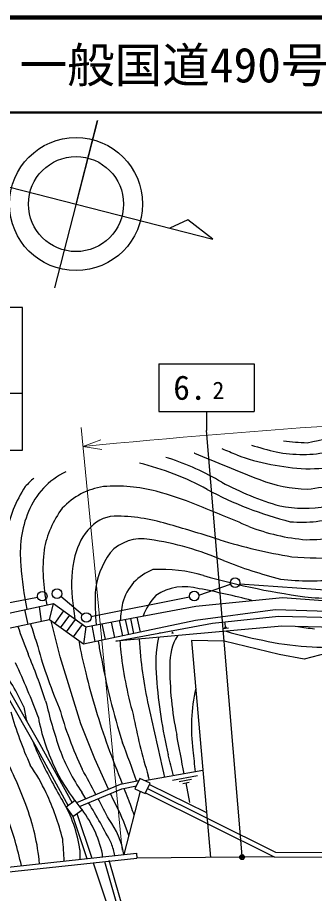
# Model space of a CAD drawing. Units: millimetres, scale not verified. Extents: x 40000 to 680000, y 20000 to 380000.
# Drawn here: x 216521 to 247740, y 287804 to 380000 of the extents above; entities that cross this region are included whole.
import ezdxf
from ezdxf.enums import TextEntityAlignment as Align

# ---------------------------------------------------------------- set-up
doc = ezdxf.new("R2010")
doc.units = ezdxf.units.MM
doc.header["$LTSCALE"] = 1000
doc.header["$PDMODE"] = 32
doc.header["$PDSIZE"] = 500
for name, color, linetype, lineweight in [('M-BGD', 7, 'Continuous', 25), ('M-BMK-ROW', 30, 'Continuous', 25), ('M-BMK-SRVR', 3, 'Continuous', 25), ('M-STR-HTXT', 7, 'Continuous', 13), ('M-STR-STRC', 7, 'Continuous', 25), ('M-TTL', 2, 'Continuous', 140), ('M-TTL-LINE', 7, 'Continuous', 50)]:
    doc.layers.add(name, color=color, linetype=linetype, lineweight=lineweight)
doc.layers.add('M-TTL-TXT', color=7, linetype='Continuous')
doc.styles.add('ＭＳ ゴシック', font='')
doc.styles.get('ＭＳ ゴシック').set_extended_font_data('MS Gothic')

msp = doc.modelspace()

# ---------------------------------------------------------------- linework, layer by layer
at = {"layer": 'M-BGD'}
for p, q in [((219877, 316603), (220303, 318326)), ((217267, 317676), (217597, 316119)), ((218802, 318004), (218995, 316416)), ((220437, 316204), (221397, 317538)), ((221034, 315779), (222010, 317097)), ((221669, 315327), (222625, 316655)), ((226355, 316367), (226700, 314736)), ((226847, 314343), (237011, 316246)), ((227206, 316528), (227547, 314915)), ((227842, 316648), (228181, 315049)), ((228395, 316753), (228731, 315166)), ((229066, 316880), (229399, 315307)), ((237011, 316246), (243955, 316997)), ((238390, 315810), (238347, 316282)), ((243955, 316997), (259455, 316597)), ((222408, 314801), (223361, 316125)), ((223718, 315868), (223462, 314051)), ((224696, 314312), (224378, 315993)), ((225400, 316186), (225749, 314535)), ((244301, 315938), (226847, 314343)), ((232831, 315187), (232817, 315339)), ((238696, 315719), (238106, 315666)), ((238543, 315765), (238248, 315738)), ((238464, 315817), (238316, 315804)), ((257741, 315641), (244301, 315938)), ((232907, 315194), (232755, 315180)), ((234815, 314419), (236799, 291600)), ((238238, 314376), (234815, 314419)), ((244041, 312971), (238238, 314376)), ((251626, 313780), (246661, 312469)), ((246661, 312469), (244041, 312971)), ((236004, 300745), (232473, 300112)), ((232473, 300112), (229919, 299655)), ((232830, 299738), (235430, 300208)), ((233527, 299596), (234827, 299831)), ((230411, 299291), (236389, 296318)), ((233899, 299394), (234549, 299512)), ((234224, 299453), (234599, 297373)), ((226611, 297617), (226289, 298326)), ((229411, 298567), (227699, 291892)), ((222756, 296219), (224329, 291530)), ((222332, 295908), (223820, 291475)), ((229018, 292033), (229072, 291536)), ((243518, 291655), (229072, 291536)), ((224489, 291044), (228950, 277535))]:
    msp.add_line(p, q, dxfattribs=at)
for points in [[(212980, 316759), (220303, 318326), (223718, 315868), (229066, 316880)], [(229066, 316880), (235273, 318054), (244381, 318972), (249592, 318586), (269562, 318977)], [(229988, 298384), (243518, 291655), (276486, 291510), (301200, 292176), (329627, 292279), (334707, 292198), (343001, 318318)], [(230200, 298837), (243636, 292155), (276480, 292010), (301192, 292676), (329630, 292779), (334343, 292704), (342477, 318319)], [(270924, 317394), (260222, 317143), (243612, 317660), (235247, 316545), (229399, 315307)], [(212300, 316451), (214355, 310418), (218430, 303285), (221855, 297046)], [(212798, 316541), (214813, 310624), (218866, 303530), (222262, 297345)], [(229399, 315307), (223462, 314051), (219877, 316603), (213255, 315198)], [(226083, 298781), (224632, 301977), (223187, 305665), (221001, 312726), (220042, 316486)], [(222747, 297372), (227334, 299310), (229279, 299703)], [(223051, 296958), (227483, 298830), (229016, 299139)], [(200987, 288929), (214216, 290445), (229018, 292033)], [(201261, 288401), (214272, 289948), (229072, 291536)], [(225650, 291169), (229710, 277033), (232422, 277246)], [(226131, 291307), (230078, 277563), (232383, 277745)]]:
    msp.add_lwpolyline(points, dxfattribs=at)
for points in [[(228868, 298821), (229955, 298313), (230462, 299401), (229375, 299908)], [(221623, 296876), (222332, 295908), (223300, 296618), (222590, 297586)]]:
    msp.add_lwpolyline(points, close=True, dxfattribs=at)
for centre, radius, start, end in [((240217, 372946), 38296, 280.15601, 287.33451), ((253884, 376481), 43404, 252.89275, 256.47019), ((247657, 359556), 24316, 262.54314, 268.3801), ((222899, 305566), 31093, 66.84734, 66.88436), ((317056, 525753), 208381, 246.84734, 248.8862), ((204580, 251840), 89260, 66.92461, 67.98268), ((248012, 357332), 24853, 250.13039, 267.25066), ((246473, 348231), 14216, 258.87366, 281.6482), ((222091, 303835), 30148, 61.51734, 76.1073), ((227109, 316556), 17865, 72.8046, 73.74073), ((223773, 307096), 27891, 59.33989, 72.00258), ((247038, 353827), 21321, 269.4145, 289.32296), ((225023, 325008), 7942, 115.64923, 157.9024), ((225304, 323502), 10688, 131.38121, 138.19301), ((253299, 359715), 32461, 241.87254, 253.50806), ((247404, 345375), 15022, 248.8862, 268.4491), ((241731, 371745), 41721, 277.25203, 285.80539), ((228274, 323352), 13135, 146.36576, 170.04334), ((226636, 323351), 7360, 98.54583, 137.2869), ((226879, 314217), 16467, 75.10786, 94.65694), ((222142, 296403), 34901, 67.79258, 75.10786), ((254571, 363898), 38135, 241.65989, 255.76869), ((229222, 322248), 10054, 142.67188, 170.24258), ((909, -245511), 620234, 67.24224, 67.79258), ((246696, 342635), 14286, 259.46711, 279.46791), ((228455, 323615), 11647, 157.9024, 186.27091), ((226949, 323722), 3812, 88.15562, 135.87051), ((226398, 306599), 20944, 72.90426, 88.15562), ((246380, 340622), 13739, 265.05859, 287.8786), ((228851, 321877), 6461, 135.87051, 166.85875), ((145608, 29925), 309170, 72.65492, 73.66668), ((248553, 345972), 21004, 248.44733, 265.35953), ((246472, 352566), 27532, 270.79561, 283.56941), ((229544, 320674), 4457, 78.9372, 137.77556), ((226330, 295888), 29443, 66.26028, 82.05418), ((254080, 377224), 54674, 252.65492, 260.81406), ((236153, 321938), 16960, 173.18168, 192.807), ((233312, 318670), 8658, 144.72912, 174.70776), ((236113, 320182), 13918, 166.85875, 185.2093), ((256553, 369178), 49847, 248.37441, 255.60671), ((248903, 366696), 43590, 265.32695, 272.12157), ((245715, 323975), 28884, 183.24106, 192.48895), ((232559, 317038), 5176, 110.33846, 165.06615), ((231638, 306542), 15375, 73.24531, 93.27551), ((256772, 393750), 75384, 254.06114, 262.88509), ((247252, 345730), 25026, 262.90783, 277.02777), ((234096, 314709), 5392, 73.66767, 124.16692), ((252338, 318584), 27661, 178.16739, 185.21123), ((235686, 314784), 6370, 136.47536, 159.61653), ((219945, 236670), 84676, 75.49473, 79.33702), ((249021, 342571), 23678, 266.15819, 281.02764), ((286566, 326560), 64766, 186.77588, 188.75143), ((244056, 315250), 16791, 169.28452, 175.56496), ((248824, 326312), 33900, 197.88621, 203.06149), ((245715, 323975), 28884, 195.64915, 199.69165), ((253548, 368103), 54820, 254.01345, 258.7554), ((250835, 346118), 30605, 260.87664, 264.19542), ((286566, 326560), 64766, 190.80643, 193.87191), ((271607, 316748), 42340, 182.94955, 192.57546), ((243651, 311996), 12607, 167.35902, 186.86157), ((243651, 311996), 12607, 165.01331, 165.24214), ((238417, 311948), 5898, 149.56015, 181.06548), ((265514, 326675), 48610, 194.81829, 203.41197), ((252338, 318584), 27661, 188.74864, 191.76852), ((244056, 315250), 16791, 182.95845, 185.68713), ((266217, 317457), 39062, 185.68713, 196.08941), ((249167, 346067), 32352, 258.7554, 267.03343), ((249872, 359677), 45981, 267.03343, 271.90902), ((148692, 284513), 74607, 18.4275, 22.47378), ((299866, 326523), 75834, 190.31667, 197.54664), ((198967, 299468), 19872, 23.62314, 38.22551), ((147778, 280165), 75600, 20.24117, 24.95635), ((268065, 311727), 35545, 179.82047, 191.69782), ((303671, 330796), 82388, 193.88001, 199.51851), ((280316, 313839), 49295, 183.89629, 193.42261), ((253642, 305251), 18840, 167.4184, 187.23797), ((271838, 320442), 53800, 193.26594, 198.93801), ((237645, 310953), 20772, 189.76125, 193.95599), ((260408, 318408), 41017, 195.62521, 205.31231), ((4921644, 1354064), 4806673, 192.57546, 192.66718), ((259423, 319582), 45413, 196.19743, 203.71727), ((239996, 310355), 21666, 190.73137, 205.2014), ((287292, 317612), 59627, 190.61193, 196.99826), ((-3558409, -412328), 3858836, 10.64355, 10.70591), ((237645, 310953), 20772, 200.26546, 205.12055), ((150109, 273195), 83228, 18.53357, 21.47162), ((163221, 276632), 57930, 20.74853, 26.73988), ((239311, 309613), 19522, 199.85808, 214.87419), ((414321, 373280), 200897, 200.39503, 201.59282), ((322992, 311839), 88494, 185.81231, 187.29391), ((266724, 324587), 52888, 205.12055, 210.71424), ((128839, 275720), 106910, 13.23204, 14.4494), ((201287, 289808), 20164, 25.20301, 34.79784), ((238062, 309445), 19529, 205.2014, 217.46885), ((-19040, 168222), 276294, 28.06778, 28.6921), ((188180, 287314), 44013, 16.40108, 16.99826), ((414321, 373280), 200897, 201.73774, 202.0585), ((195423, 287048), 26645, 14.08468, 25.20301), ((165982, 261877), 67988, 31.87702, 32.5434), ((202398, 287406), 27763, 18.19846, 22.0585), ((194972, 288660), 23978, 5.4594, 20.74853), ((209229, 290430), 13988, 8.02194, 30.71424), ((213918, 289506), 11784, 12.00422, 38.91304), ((165982, 261877), 67988, 27.30467, 31.45067), ((-19040, 168222), 276294, 27.45351, 27.96368), ((208332, 287513), 20886, 17.81853, 28.92963), ((175490, 281595), 42434, 12.43965, 19.74187), ((219102, 290427), 8735, 9.86188, 36.32633), ((188617, 290042), 32836, 2.05504, 6.10272), ((255454, 291606), 32383, 178.62742, 180.37326), ((218308, 290118), 8606, 11.20294, 20.02397), ((95299, 289449), 130169, 0.96883, 1.10386)]:
    msp.add_arc(centre, radius, start, end, dxfattribs=at)
at = {"layer": 'M-BMK-ROW'}
for p, q in [((235588, 319213), (238921, 320354)), ((239879, 320392), (260155, 318969)), ((199302, 315323), (218631, 319004)), ((221091, 319085), (223369, 317175)), ((224241, 316958), (234608, 319018))]:
    msp.add_line(p, q, dxfattribs=at)
for centre in [(239394, 320516), (219122, 319097), (220673, 319358), (235098, 319115), (223752, 316854)]:
    msp.add_circle(centre, 500, dxfattribs=at)
at = {"layer": 'M-BMK-SRVR'}
for points in [[(222670, 360362), (224916, 369147), (220421, 351562)], [(208408, 364007), (237050, 356686), (234424, 358710), (232525, 357843)]]:
    msp.add_lwpolyline(points, dxfattribs=at)
for radius in [7000, 5000]:
    msp.add_circle((222670, 360362), radius, dxfattribs=at)
at = {"layer": 'M-STR-HTXT'}
for p, q in [((227505, 292374), (223209, 336851)), ((225274, 335561), (223401, 334860)), ((223401, 334860), (225374, 334531))]:
    msp.add_line(p, q, dxfattribs=at)
msp.add_arc((319776, -662794), 1002299, 89.07048, 95.51776, dxfattribs=at)
at = {"layer": 'M-STR-STRC'}
for p, q in [((217030, 349469), (199030, 349469)), ((217030, 334469), (217030, 349469)), ((231388, 343547), (241388, 343547)), ((231388, 343547), (231388, 338547)), ((241388, 343547), (241388, 338547)), ((199030, 340469), (217030, 340469)), ((231388, 338547), (241388, 338547)), ((236388, 338547), (236388, 336547)), ((240124, 291777), (236388, 336547)), ((199030, 334469), (217030, 334469))]:
    msp.add_line(p, q, dxfattribs=at)
for radius in [150, 120, 90, 60, 30]:
    msp.add_circle((240136, 291627), radius, dxfattribs=at)
msp.add_point((240136, 291627), dxfattribs=at)
at = {"layer": 'M-TTL'}
msp.add_line((680000, 380000), (40000, 380000), dxfattribs=at)
at = {"layer": 'M-TTL-LINE'}
msp.add_line((40000, 370000), (680000, 370000), dxfattribs=at)

# ---------------------------------------------------------------- texts
at = {"layer": 'M-STR-STRC', "style": 'ＭＳ ゴシック'}
msp.add_text('6.', height=2566, dxfattribs=at).set_placement((236388, 341047), align=Align.MIDDLE_RIGHT)
msp.add_text('2', height=1833, dxfattribs=at).set_placement((237638, 339297), align=Align.BOTTOM_CENTER)
at = {"layer": 'M-TTL-TXT', "style": 'ＭＳ ゴシック'}
msp.add_text('一般国道490号', height=3666, dxfattribs=at).set_placement((216734, 375000), align=Align.MIDDLE_LEFT)

doc.saveas('drawing.dxf')
